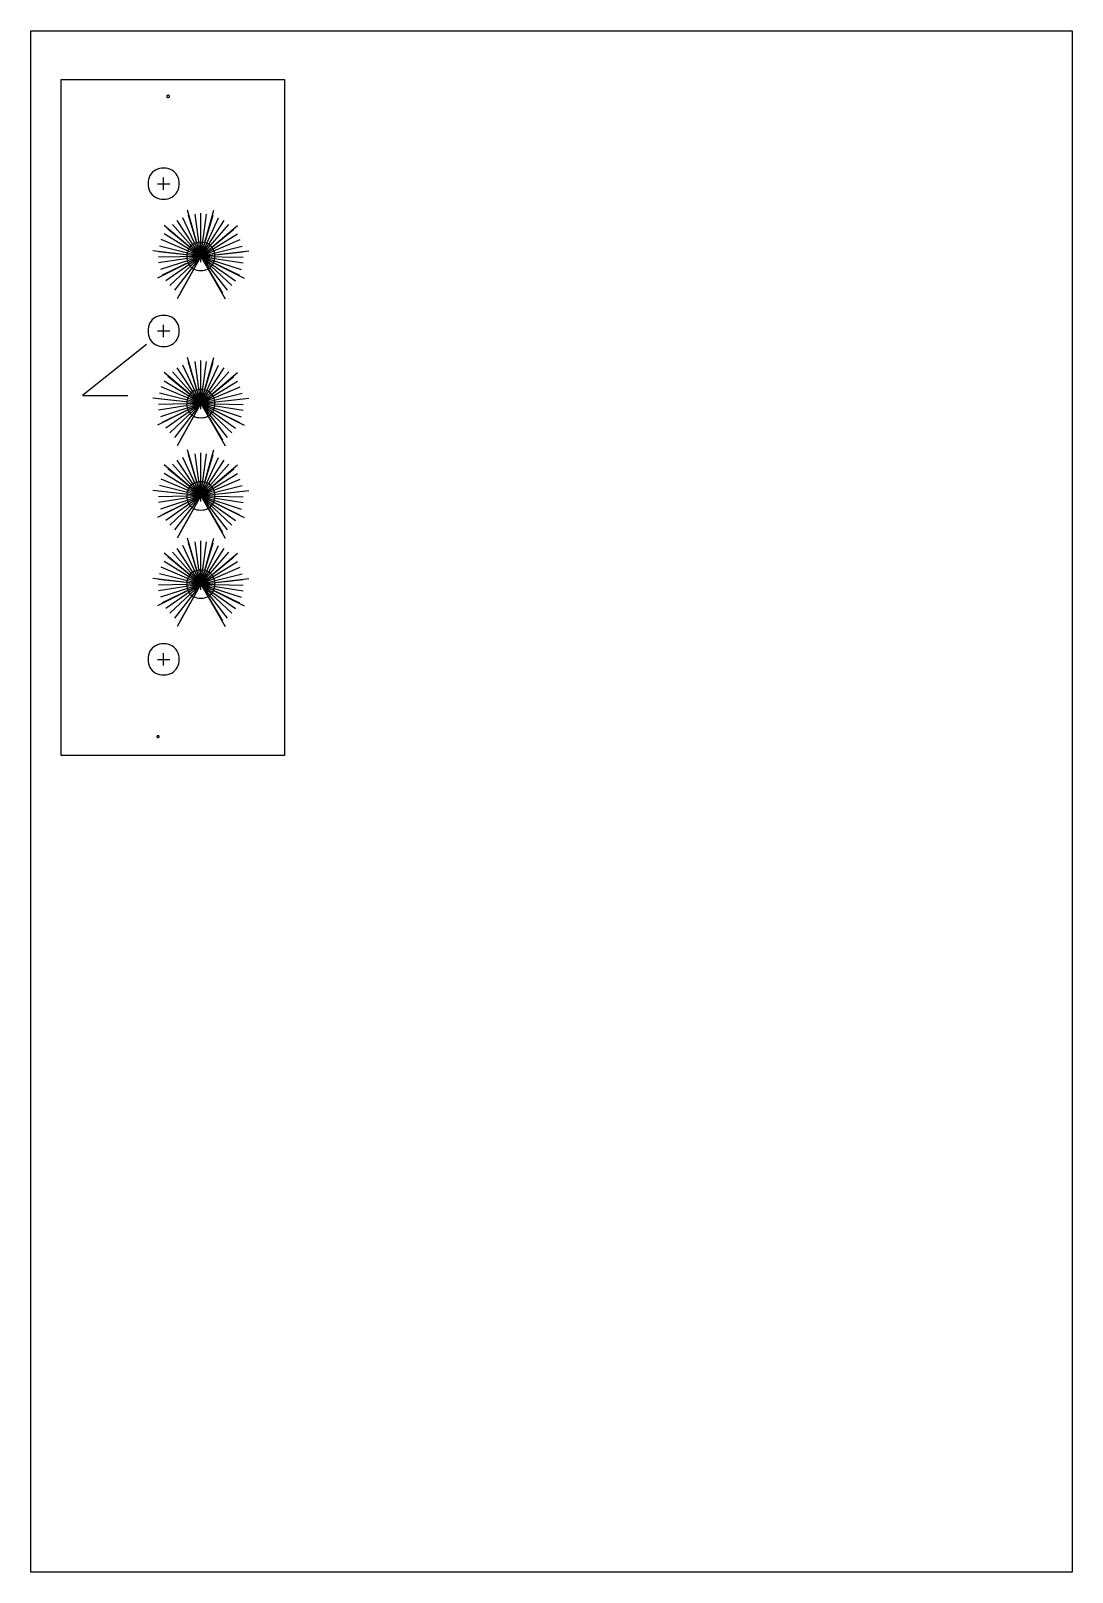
# Model space of a CAD drawing. Extents: x 0.3 to 8, y 0 to 11.5.
import ezdxf

# ---------------------------------------------------------------- set-up
doc = ezdxf.new("R2010")
doc.units = 0
doc.layers.add('background', color=7, linetype='CONTINUOUS')
doc.layers.add('Layer_1', color=7, linetype='CONTINUOUS')

msp = doc.modelspace()

# ---------------------------------------------------------------- linework, layer by layer
at = {"layer": 'background', "color": 1}
for p, q in [((0.269105, 11.499772), (8.037282, 11.499772)), ((0.269105, 0), (0.269105, 11.499772)), ((8.037282, 11.499772), (8.037282, 0)), ((8.037282, 0), (0.269105, 0))]:
    msp.add_line(p, q, dxfattribs=at)
at = {"layer": 'Layer_1', "color": 1}
for p, q in [((0.494238, 6.092592), (0.494238, 11.135821)), ((0.494238, 11.135821), (2.162439, 11.135821)), ((2.162439, 11.135821), (2.162439, 6.092592)), ((1.303218, 11.010303), (1.303218, 11.010303)), ((1.213136, 10.359295), (1.306066, 10.359295)), ((1.259622, 10.312809), (1.259622, 10.405795)), ((1.536901, 9.816923), (1.438707, 10.160673)), ((1.536901, 9.816923), (1.445707, 10.125576)), ((1.536901, 9.816923), (1.49486, 10.132576)), ((1.536901, 9.816923), (1.635151, 10.160673)), ((1.536901, 9.816923), (1.536901, 10.139618)), ((1.536901, 9.816923), (1.578998, 10.132576)), ((1.536901, 9.816923), (1.62811, 10.125576)), ((1.536901, 9.816923), (1.26336, 10.048423)), ((1.536901, 9.816923), (1.291401, 10.020368)), ((1.536901, 9.816923), (1.326457, 10.055423)), ((1.536901, 9.816923), (1.361554, 10.083465)), ((1.536901, 9.816923), (1.403651, 10.10452)), ((1.536901, 9.816923), (1.670207, 10.10452)), ((1.536901, 9.816923), (1.712304, 10.083465)), ((1.536901, 9.816923), (1.74736, 10.055423)), ((1.536901, 9.816923), (1.810498, 10.048423)), ((1.536901, 9.816923), (1.782457, 10.020368)), ((1.536901, 9.816923), (1.228262, 9.894076)), ((1.536901, 9.816923), (1.242304, 9.943173)), ((1.536901, 9.816923), (1.26336, 9.98527)), ((1.536901, 9.816923), (1.810498, 9.98527)), ((1.536901, 9.816923), (1.831554, 9.943173)), ((1.536901, 9.816923), (1.84561, 9.894076)), ((1.536901, 9.816923), (1.179151, 9.85902)), ((1.536901, 9.816923), (1.214207, 9.655576)), ((1.536901, 9.816923), (1.221262, 9.851965)), ((1.536901, 9.816923), (1.221262, 9.767826)), ((1.536901, 9.816923), (1.221262, 9.809868)), ((1.536901, 9.816923), (1.235248, 9.718729)), ((1.536901, 9.816923), (1.249304, 9.676618)), ((1.536901, 9.816923), (1.27736, 9.63452)), ((1.536901, 9.816923), (1.305401, 9.599423)), ((1.536901, 9.816923), (1.340512, 9.564368)), ((1.536901, 9.816923), (1.361554, 9.501215)), ((1.536901, 9.816923), (1.38261, 9.543326)), ((1.49486, 9.816923), (1.578998, 9.816923)), ((1.536901, 9.816923), (1.894707, 9.85902)), ((1.536901, 9.774826), (1.536901, 9.85902)), ((1.536901, 9.816923), (1.85261, 9.851965)), ((1.536901, 9.816923), (1.85961, 9.655576)), ((1.536901, 9.816923), (1.719304, 9.501215)), ((1.536901, 9.816923), (1.85261, 9.809868)), ((1.536901, 9.816923), (1.85261, 9.767826)), ((1.536901, 9.816923), (1.838554, 9.718729)), ((1.536901, 9.816923), (1.824554, 9.676618)), ((1.536901, 9.816923), (1.796512, 9.63452)), ((1.536901, 9.816923), (1.768401, 9.599423)), ((1.536901, 9.816923), (1.73336, 9.564368)), ((1.536901, 9.816923), (1.698248, 9.543326)), ((1.213121, 9.260743), (1.306051, 9.260743)), ((1.259607, 9.214256), (1.259607, 9.307243)), ((1.131621, 9.160686), (0.655689, 8.778074)), ((1.536895, 8.718192), (1.361548, 8.984733)), ((1.536895, 8.718192), (1.403645, 9.005789)), ((1.536895, 8.718192), (1.4387, 9.061942)), ((1.536895, 8.718192), (1.4457, 9.026844)), ((1.536895, 8.718192), (1.494853, 9.033844)), ((1.536895, 8.718192), (1.635145, 9.061942)), ((1.536895, 8.718192), (1.536895, 9.040886)), ((1.536895, 8.718192), (1.578992, 9.033844)), ((1.536895, 8.718192), (1.628103, 9.026844)), ((1.536895, 8.718192), (1.6702, 9.005789)), ((1.536895, 8.718192), (1.712298, 8.984733)), ((1.536895, 8.718192), (1.263353, 8.949692)), ((1.536895, 8.718192), (1.263353, 8.886539)), ((1.536895, 8.718192), (1.291395, 8.921636)), ((1.536895, 8.718192), (1.32645, 8.956692)), ((1.536895, 8.718192), (1.747353, 8.956692)), ((1.536895, 8.718192), (1.810492, 8.949692)), ((1.536895, 8.718192), (1.78245, 8.921636)), ((1.536895, 8.718192), (1.810492, 8.886539)), ((0.655689, 8.778074), (0.991641, 8.778074)), ((1.536895, 8.718192), (1.179145, 8.760289)), ((1.536895, 8.718192), (1.221256, 8.753233)), ((1.536895, 8.718192), (1.228256, 8.795344)), ((1.536895, 8.718192), (1.242298, 8.844442)), ((1.536895, 8.718192), (1.831548, 8.844442)), ((1.536895, 8.718192), (1.845603, 8.795344)), ((1.536895, 8.718192), (1.8947, 8.760289)), ((1.536895, 8.676094), (1.536895, 8.760289)), ((1.536895, 8.718192), (1.852603, 8.753233)), ((1.536895, 8.718192), (1.2142, 8.556844)), ((1.536895, 8.718192), (1.221256, 8.669094)), ((1.536895, 8.718192), (1.221256, 8.711136)), ((1.536895, 8.718192), (1.235242, 8.619997)), ((1.536895, 8.718192), (1.249298, 8.577886)), ((1.536895, 8.718192), (1.277353, 8.535789)), ((1.536895, 8.718192), (1.305395, 8.500692)), ((1.536895, 8.718192), (1.340506, 8.465636)), ((1.536895, 8.718192), (1.361548, 8.402483)), ((1.536895, 8.718192), (1.382603, 8.444594)), ((1.494853, 8.718192), (1.578992, 8.718192)), ((1.536895, 8.718192), (1.859603, 8.556844)), ((1.536895, 8.718192), (1.719298, 8.402483)), ((1.536895, 8.718192), (1.852603, 8.711136)), ((1.536895, 8.718192), (1.852603, 8.669094)), ((1.536895, 8.718192), (1.838548, 8.619997)), ((1.536895, 8.718192), (1.824548, 8.577886)), ((1.536895, 8.718192), (1.796506, 8.535789)), ((1.536895, 8.718192), (1.768395, 8.500692)), ((1.536895, 8.718192), (1.733353, 8.465636)), ((1.536895, 8.718192), (1.698242, 8.444594)), ((1.536895, 8.029303), (1.361548, 8.295844)), ((1.536895, 8.029303), (1.403645, 8.3169)), ((1.536895, 8.029303), (1.4387, 8.373053)), ((1.536895, 8.029303), (1.4457, 8.337956)), ((1.536895, 8.029303), (1.494853, 8.344956)), ((1.536895, 8.029303), (1.635145, 8.373053)), ((1.536895, 8.029303), (1.536895, 8.351997)), ((1.536895, 8.029303), (1.578992, 8.344956)), ((1.536895, 8.029303), (1.628103, 8.337956)), ((1.536895, 8.029303), (1.6702, 8.3169)), ((1.536895, 8.029303), (1.712298, 8.295844)), ((1.536895, 8.029303), (1.263353, 8.260803)), ((1.536895, 8.029303), (1.263353, 8.19765)), ((1.536895, 8.029303), (1.291395, 8.232747)), ((1.536895, 8.029303), (1.32645, 8.267803)), ((1.536895, 8.029303), (1.747353, 8.267803)), ((1.536895, 8.029303), (1.810492, 8.260803)), ((1.536895, 8.029303), (1.78245, 8.232747)), ((1.536895, 8.029303), (1.810492, 8.19765)), ((1.536895, 8.029303), (1.179145, 8.0714)), ((1.536895, 8.029303), (1.221256, 8.064344)), ((1.536895, 8.029303), (1.228256, 8.106456)), ((1.536895, 8.029303), (1.242298, 8.155553)), ((1.536895, 8.029303), (1.831548, 8.155553)), ((1.536895, 8.029303), (1.845603, 8.106456)), ((1.536895, 8.029303), (1.8947, 8.0714)), ((1.536895, 7.987206), (1.536895, 8.0714)), ((1.536895, 8.029303), (1.852603, 8.064344)), ((1.536895, 8.029303), (1.2142, 7.867956)), ((1.536895, 8.029303), (1.221256, 7.980206)), ((1.536895, 8.029303), (1.221256, 8.022247)), ((1.536895, 8.029303), (1.235242, 7.931108)), ((1.536895, 8.029303), (1.249298, 7.888997)), ((1.536895, 8.029303), (1.277353, 7.8469)), ((1.536895, 8.029303), (1.305395, 7.811803)), ((1.536895, 8.029303), (1.340506, 7.776747)), ((1.536895, 8.029303), (1.361548, 7.713594)), ((1.536895, 8.029303), (1.382603, 7.755706)), ((1.494853, 8.029303), (1.578992, 8.029303)), ((1.536895, 8.029303), (1.859603, 7.867956)), ((1.536895, 8.029303), (1.719298, 7.713594)), ((1.536895, 8.029303), (1.852603, 8.022247)), ((1.536895, 8.029303), (1.852603, 7.980206)), ((1.536895, 8.029303), (1.838548, 7.931108)), ((1.536895, 8.029303), (1.824548, 7.888997)), ((1.536895, 8.029303), (1.796506, 7.8469)), ((1.536895, 8.029303), (1.768395, 7.811803)), ((1.536895, 8.029303), (1.733353, 7.776747)), ((1.536895, 8.029303), (1.698242, 7.755706)), ((1.536895, 7.371403), (1.4387, 7.715153)), ((1.536895, 7.371403), (1.635145, 7.715153)), ((1.536895, 7.371403), (1.263353, 7.602903)), ((1.536895, 7.371403), (1.32645, 7.609903)), ((1.536895, 7.371403), (1.361548, 7.637944)), ((1.536895, 7.371403), (1.403645, 7.659)), ((1.536895, 7.371403), (1.4457, 7.680056)), ((1.536895, 7.371403), (1.494853, 7.687056)), ((1.536895, 7.371403), (1.536895, 7.694097)), ((1.536895, 7.371403), (1.578992, 7.687056)), ((1.536895, 7.371403), (1.628103, 7.680056)), ((1.536895, 7.371403), (1.6702, 7.659)), ((1.536895, 7.371403), (1.712298, 7.637944)), ((1.536895, 7.371403), (1.747353, 7.609903)), ((1.536895, 7.371403), (1.810492, 7.602903)), ((1.536895, 7.371403), (1.242298, 7.497653)), ((1.536895, 7.371403), (1.263353, 7.53975)), ((1.536895, 7.371403), (1.291395, 7.574847)), ((1.536895, 7.371403), (1.78245, 7.574847)), ((1.536895, 7.371403), (1.810492, 7.53975)), ((1.536895, 7.371403), (1.831548, 7.497653)), ((1.536895, 7.371403), (1.179145, 7.4135)), ((1.536895, 7.371403), (1.2142, 7.210056)), ((1.536895, 7.371403), (1.221256, 7.406444)), ((1.536895, 7.371403), (1.221256, 7.322306)), ((1.536895, 7.371403), (1.221256, 7.364347)), ((1.536895, 7.371403), (1.228256, 7.448556)), ((1.536895, 7.371403), (1.235242, 7.273208)), ((1.536895, 7.371403), (1.249298, 7.231097)), ((1.536895, 7.371403), (1.277353, 7.189)), ((1.536895, 7.371403), (1.305395, 7.153903)), ((1.536895, 7.371403), (1.340506, 7.118847)), ((1.536895, 7.371403), (1.361548, 7.055694)), ((1.536895, 7.371403), (1.382603, 7.097806)), ((1.494853, 7.371403), (1.578992, 7.371403)), ((1.536895, 7.371403), (1.845603, 7.448556)), ((1.536895, 7.371403), (1.8947, 7.4135)), ((1.536895, 7.329306), (1.536895, 7.4135)), ((1.536895, 7.371403), (1.852603, 7.406444)), ((1.536895, 7.371403), (1.859603, 7.210056)), ((1.536895, 7.371403), (1.719298, 7.055694)), ((1.536895, 7.371403), (1.852603, 7.364347)), ((1.536895, 7.371403), (1.852603, 7.322306)), ((1.536895, 7.371403), (1.838548, 7.273208)), ((1.536895, 7.371403), (1.824548, 7.231097)), ((1.536895, 7.371403), (1.796506, 7.189)), ((1.536895, 7.371403), (1.768395, 7.153903)), ((1.536895, 7.371403), (1.733353, 7.118847)), ((1.536895, 7.371403), (1.698242, 7.097806)), ((1.213131, 6.810096), (1.306061, 6.810096)), ((1.259617, 6.763652), (1.259617, 6.856652)), ((1.226619, 6.234109), (1.226619, 6.234109)), ((1.096669, 6.092592), (0.494238, 6.092592)), ((2.162439, 6.092592), (0.494238, 6.092592))]:
    msp.add_line(p, q, dxfattribs=at)
at = {"layer": 'Layer_1', "color": 7}
for p, q in [((1.545262, 9.814756), (1.545262, 9.814756)), ((1.545256, 8.716025), (1.545256, 8.716025)), ((1.545256, 8.027136), (1.545256, 8.027136)), ((1.545256, 7.369236), (1.545256, 7.369236))]:
    msp.add_line(p, q, dxfattribs=at)
at = {"layer": 'Layer_1', "color": 1}
for points, knots in [([(1.303218, 11.010303), (1.302919, 11.008628), (1.302316, 11.005254), (1.298103, 11.001712), (1.292815, 11.000439), (1.287462, 11.001707), (1.283452, 11.005261), (1.281916, 11.010305), (1.283453, 11.015349), (1.28746, 11.01891), (1.292815, 11.020183), (1.298105, 11.018905), (1.302315, 11.015356), (1.302919, 11.011979), (1.303218, 11.010303)], [0, 0, 0, 0, 0.004968, 0.010009, 0.015421, 0.020828, 0.025852, 0.030816, 0.035784, 0.040812, 0.04622, 0.051633, 0.056679, 0.06165, 0.06165, 0.06165, 0.06165]), ([(1.143358, 10.359295), (1.145847, 10.380649), (1.150602, 10.421449), (1.197747, 10.467225), (1.259522, 10.479837), (1.321777, 10.467225), (1.367502, 10.421434), (1.380106, 10.359297), (1.3675, 10.297161), (1.321778, 10.251369), (1.259522, 10.238751), (1.197746, 10.251369), (1.150604, 10.297145), (1.145847, 10.337943), (1.143358, 10.359295)], [0, 0, 0, 0, 0.062845, 0.120074, 0.182949, 0.245779, 0.302976, 0.365816, 0.42865, 0.48585, 0.548681, 0.611557, 0.668788, 0.731627, 0.731627, 0.731627, 0.731627]), ([(1.431707, 9.816923), (1.433961, 9.83625), (1.438267, 9.873177), (1.480917, 9.914613), (1.536839, 9.926044), (1.593203, 9.914619), (1.63464, 9.873182), (1.646081, 9.81691), (1.634646, 9.760634), (1.593208, 9.719173), (1.536838, 9.707746), (1.480912, 9.719178), (1.438261, 9.76064), (1.433959, 9.797583), (1.431707, 9.816923)], [0, 0, 0, 0, 0.056881, 0.10868, 0.165561, 0.22248, 0.274289, 0.331171, 0.38809, 0.439909, 0.496829, 0.55371, 0.60552, 0.662438, 0.662438, 0.662438, 0.662438]), ([(1.143343, 9.260743), (1.145831, 9.282097), (1.150586, 9.322897), (1.197732, 9.368672), (1.259507, 9.381284), (1.321762, 9.368673), (1.367487, 9.322881), (1.380091, 9.260744), (1.367485, 9.198608), (1.321763, 9.152816), (1.259507, 9.140199), (1.197731, 9.152816), (1.150588, 9.198593), (1.145832, 9.239391), (1.143343, 9.260743)], [0, 0, 0, 0, 0.062845, 0.120074, 0.182949, 0.245779, 0.302976, 0.365816, 0.42865, 0.48585, 0.548681, 0.611557, 0.668788, 0.731627, 0.731627, 0.731627, 0.731627]), ([(1.4317, 8.718192), (1.433954, 8.737518), (1.43826, 8.774445), (1.480911, 8.815882), (1.536832, 8.827313), (1.593196, 8.815887), (1.634634, 8.774451), (1.646075, 8.718179), (1.634639, 8.661903), (1.593202, 8.620442), (1.536832, 8.609015), (1.480906, 8.620447), (1.438254, 8.661908), (1.433952, 8.698852), (1.4317, 8.718192)], [0, 0, 0, 0, 0.056881, 0.10868, 0.165561, 0.22248, 0.274289, 0.331171, 0.38809, 0.439909, 0.496829, 0.55371, 0.60552, 0.662438, 0.662438, 0.662438, 0.662438]), ([(1.4317, 8.029303), (1.433954, 8.04863), (1.43826, 8.085556), (1.480911, 8.126993), (1.536832, 8.138424), (1.593196, 8.126998), (1.634634, 8.085562), (1.646075, 8.02929), (1.634639, 7.973014), (1.593202, 7.931553), (1.536832, 7.920126), (1.480906, 7.931558), (1.438254, 7.973019), (1.433952, 8.009963), (1.4317, 8.029303)], [0, 0, 0, 0, 0.056881, 0.10868, 0.165561, 0.22248, 0.274289, 0.331171, 0.38809, 0.439909, 0.496829, 0.55371, 0.60552, 0.662438, 0.662438, 0.662438, 0.662438]), ([(1.4317, 7.371403), (1.433954, 7.39073), (1.43826, 7.427656), (1.480911, 7.469093), (1.536832, 7.480524), (1.593196, 7.469098), (1.634634, 7.427662), (1.646075, 7.37139), (1.634639, 7.315114), (1.593202, 7.273653), (1.536832, 7.262226), (1.480906, 7.273658), (1.438254, 7.315119), (1.433952, 7.352063), (1.4317, 7.371403)], [0, 0, 0, 0, 0.056881, 0.10868, 0.165561, 0.22248, 0.274289, 0.331171, 0.38809, 0.439909, 0.496829, 0.55371, 0.60552, 0.662438, 0.662438, 0.662438, 0.662438]), ([(1.143353, 6.810096), (1.145839, 6.83146), (1.150587, 6.872267), (1.197745, 6.918041), (1.259517, 6.93063), (1.321769, 6.918041), (1.367506, 6.872252), (1.3801, 6.810118), (1.367489, 6.747992), (1.321767, 6.702224), (1.259517, 6.689608), (1.197747, 6.702225), (1.150605, 6.747976), (1.145844, 6.788758), (1.143353, 6.810096)], [0, 0, 0, 0, 0.062869, 0.120089, 0.182962, 0.245788, 0.302977, 0.365841, 0.428637, 0.485827, 0.548657, 0.611532, 0.668754, 0.731554, 0.731554, 0.731554, 0.731554]), ([(1.226619, 6.234109), (1.226357, 6.232923), (1.225806, 6.230436), (1.222315, 6.228041), (1.218122, 6.227186), (1.213858, 6.228048), (1.210543, 6.230432), (1.209117, 6.234106), (1.210545, 6.237778), (1.213859, 6.240156), (1.218122, 6.241018), (1.222314, 6.240163), (1.225804, 6.237774), (1.226356, 6.235292), (1.226619, 6.234109)], [0, 0, 0, 0, 0.003531, 0.007403, 0.011798, 0.016178, 0.020063, 0.023598, 0.027124, 0.031006, 0.035387, 0.039781, 0.043651, 0.047173, 0.047173, 0.047173, 0.047173])]:
    msp.add_open_spline(points, degree=3, knots=knots, dxfattribs=at)
at = {"layer": 'Layer_1', "color": 7}
for points in [[(1.545262, 9.814756), (1.544989, 9.813253), (1.544436, 9.810214), (1.540615, 9.807039), (1.535828, 9.805893), (1.530981, 9.807039), (1.527328, 9.810214), (1.525902, 9.814767), (1.527321, 9.819327), (1.530978, 9.822519), (1.535828, 9.82366), (1.540618, 9.822519), (1.544444, 9.819327), (1.544991, 9.816273), (1.545262, 9.814756)], [(1.545256, 8.716025), (1.544983, 8.714521), (1.54443, 8.711483), (1.540608, 8.708308), (1.535822, 8.707162), (1.530975, 8.708308), (1.527322, 8.711483), (1.525896, 8.716036), (1.527315, 8.720595), (1.530971, 8.723787), (1.535822, 8.724928), (1.540611, 8.723787), (1.544438, 8.720595), (1.544985, 8.717541), (1.545256, 8.716025)], [(1.545256, 8.027136), (1.544983, 8.025632), (1.54443, 8.022594), (1.540608, 8.019419), (1.535822, 8.018273), (1.530975, 8.019419), (1.527322, 8.022594), (1.525896, 8.027147), (1.527315, 8.031706), (1.530971, 8.034898), (1.535822, 8.036039), (1.540611, 8.034898), (1.544438, 8.031706), (1.544985, 8.028652), (1.545256, 8.027136)], [(1.545256, 7.369236), (1.544983, 7.367732), (1.54443, 7.364694), (1.540608, 7.361519), (1.535822, 7.360373), (1.530975, 7.361519), (1.527322, 7.364694), (1.525896, 7.369247), (1.527315, 7.373806), (1.530971, 7.376998), (1.535822, 7.378139), (1.540611, 7.376998), (1.544438, 7.373806), (1.544985, 7.370752), (1.545256, 7.369236)]]:
    msp.add_open_spline(points, degree=3, knots=[0, 0, 0, 0, 0.004461, 0.009016, 0.013919, 0.018821, 0.023376, 0.027838, 0.032333, 0.036893, 0.041795, 0.046697, 0.051257, 0.055753, 0.055753, 0.055753, 0.055753], dxfattribs=at)

doc.saveas('drawing.dxf')
